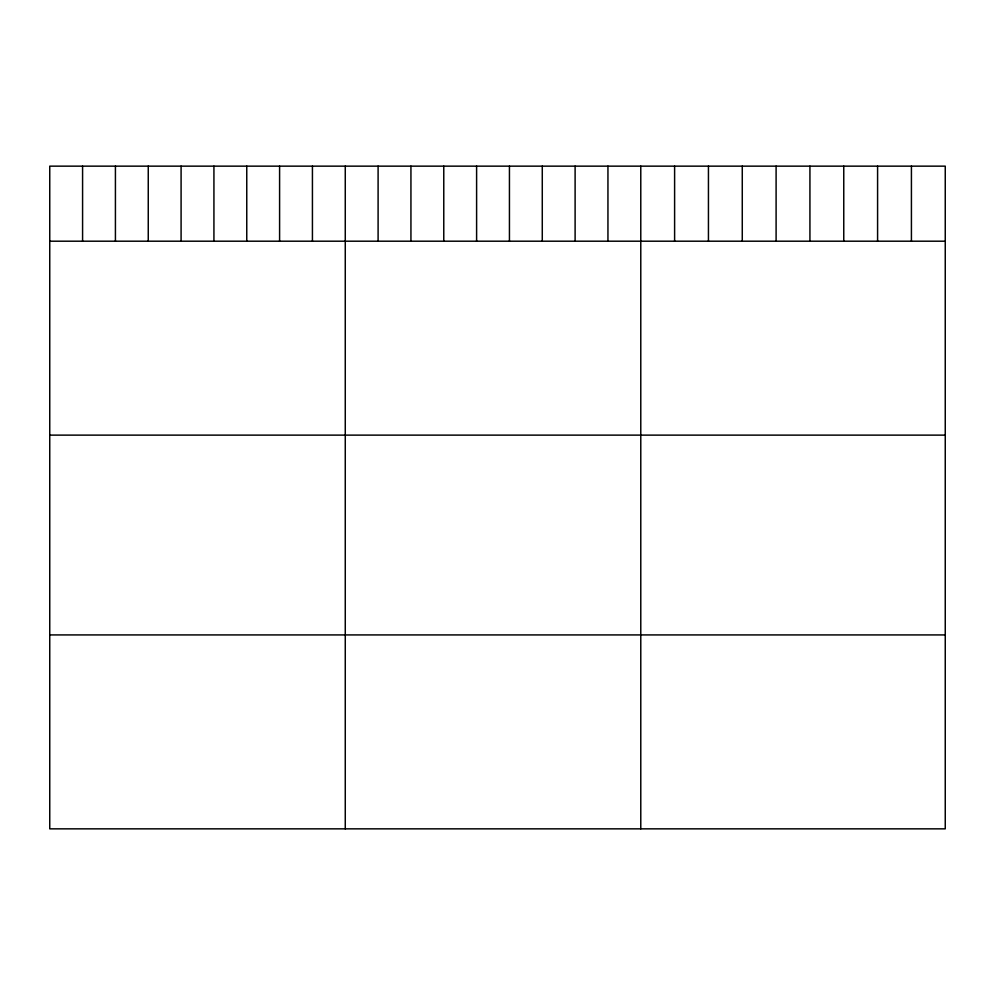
<?xml version="1.0" encoding="UTF-8"?>
<svg xmlns="http://www.w3.org/2000/svg" width="995" height="995" viewBox="0 0 995 995"><rect width="100%" height="100%" fill="white"/><g stroke="black" fill="none" stroke-linecap="round" stroke-linejoin="round"><path stroke-width="1.49" d="M945.25 241.2L945.25 828.847L49.75 828.847L49.75 166.153L945.25 166.153L945.25 241.2L49.75 241.2M49.75 435.126L945.25 435.126M49.75 634.922L945.25 634.922M911.42 166.153L911.42 241.2M877.59 166.153L877.59 241.2M843.76 166.153L843.76 241.2M809.93 166.153L809.93 241.2M776.1 166.153L776.1 241.2M742.27 166.153L742.27 241.2M708.44 166.153L708.44 241.2M674.61 166.153L674.61 241.2M640.78 166.153L640.78 828.847M607.945 166.153L607.945 241.2M575.11 166.153L575.11 241.2M542.275 166.153L542.275 241.2M509.44 166.153L509.44 241.2M476.605 166.153L476.605 241.2M443.77 166.153L443.77 241.2M410.935 166.153L410.935 241.2M378.1 166.153L378.1 241.2M345.265 166.153L345.265 828.847M312.43 166.153L312.43 241.2M279.595 166.153L279.595 241.2M246.76 166.153L246.76 241.2M213.925 166.153L213.925 241.2M181.09 166.153L181.09 241.2M148.255 166.153L148.255 241.2M115.42 166.153L115.42 241.2M82.585 166.153L82.585 241.2"/></g></svg>
